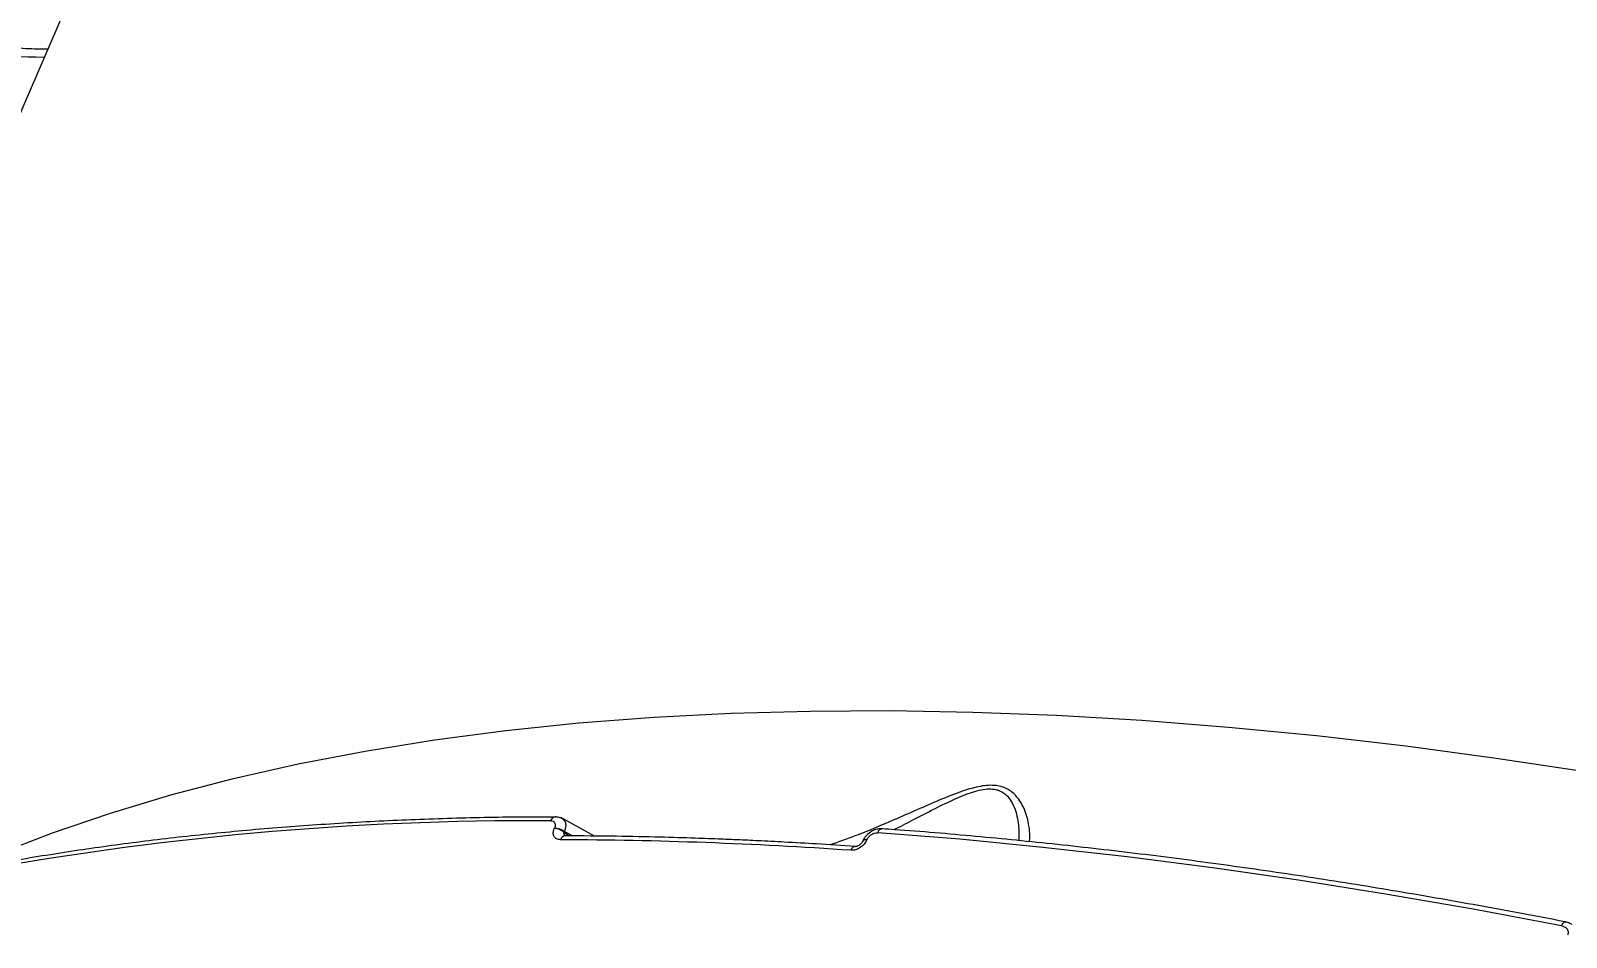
# Model space of a CAD drawing. Header units: millimetres. Extents: x -6234 to 7498, y -6127 to 5103.
# Drawn here: x 4036.6 to 4207.7, y -818.2 to -717.1 of the extents above; entities that cross this region are included whole.
import ezdxf

# ---------------------------------------------------------------- set-up
doc = ezdxf.new("R2010")
doc.units = ezdxf.units.MM
for name, color, linetype in [('DIKOM_ОБЪЕКТ', 7, 'Continuous'), ('DIKOM_РАЗМЕР_ЗОНА', 7, 'Continuous'), ('DIKOM_РАЗМЕР_ОБЪЕКТА', 7, 'Continuous')]:
    doc.layers.add(name, color=color, linetype=linetype)
doc.styles.add('style1', font='arial.ttf', dxfattribs={"width": 0.8})
doc.dimstyles.new('1-50', dxfattribs={"dimtxt": 300, "dimasz": 200, "dimexe": 100, "dimexo": 0, "dimgap": 100, "dimtad": 1, "dimtxsty": 'style1', "dimcen": 200, "dimclrd": 7, "dimclre": 7, "dimclrt": 7, "dimadec": 1, "dimazin": 2, "dimtfac": 1, "dimtmove": 0, "dimatfit": 2, "dimfxl": 0, "dimlwd": 25, "dimlwe": 18, "dimarcsym": 0})

# ---------------------------------------------------------------- blocks, each defined once
blk = doc.blocks.new('*D10')
at = {"layer": 'Defpoints', "color": 0, "transparency": 16777216}
for p in [(5627.97, 903.07), (-3229.39, -1461.51), (5627.97, -5097.58)]:
    blk.add_point(p, dxfattribs=at)
at = {"layer": 'DIKOM_РАЗМЕР_ОБЪЕКТА', "color": 7, "lineweight": 18, "transparency": 16777216}
for p, q in [((5627.97, 903.07), (5627.97, -5197.58)), ((-3229.39, -1461.51), (-3229.39, -5197.58))]:
    blk.add_line(p, q, dxfattribs=at)
at = {"layer": 'DIKOM_РАЗМЕР_ОБЪЕКТА', "color": 7, "lineweight": 25, "transparency": 16777216}
blk.add_line((-3029.39, -5097.58), (5427.97, -5097.58), dxfattribs=at)
at = {"layer": 'DIKOM_РАЗМЕР_ОБЪЕКТА', "color": 7, "transparency": 16777216}
for points in [[(-3029.39, -5064.25), (-3029.39, -5130.92), (-3229.39, -5097.58)], [(5427.97, -5064.25), (5427.97, -5130.92), (5627.97, -5097.58)]]:
    blk.add_solid(points, dxfattribs=at)
at = {"layer": 'DIKOM_РАЗМЕР_ОБЪЕКТА', "color": 7, "lineweight": 40, "transparency": 16777216, "insert": (1488.3, -4844.41), "char_height": 300, "attachment_point": 5, "style": 'style1'}
blk.add_mtext('8850', dxfattribs=at)
blk = doc.blocks.new('*D13')
at = {"layer": 'Defpoints', "color": 0, "transparency": 16777216}
for p in [(7498.07, 1778.2), (-5229.39, -1831.36), (7498.07, -6026.74)]:
    blk.add_point(p, dxfattribs=at)
at = {"layer": 'DIKOM_РАЗМЕР_ЗОНА', "color": 7, "lineweight": 18, "transparency": 16777216}
for p, q in [((7498.07, 1778.2), (7498.07, -6126.74)), ((-5229.39, -1831.36), (-5229.39, -6126.74))]:
    blk.add_line(p, q, dxfattribs=at)
at = {"layer": 'DIKOM_РАЗМЕР_ЗОНА', "color": 7, "lineweight": 25, "transparency": 16777216}
blk.add_line((-5029.39, -6026.74), (7298.07, -6026.74), dxfattribs=at)
at = {"layer": 'DIKOM_РАЗМЕР_ЗОНА', "color": 7, "transparency": 16777216}
for points in [[(-5029.39, -5993.4), (-5029.39, -6060.07), (-5229.39, -6026.74)], [(7298.07, -5993.4), (7298.07, -6060.07), (7498.07, -6026.74)]]:
    blk.add_solid(points, dxfattribs=at)
at = {"layer": 'DIKOM_РАЗМЕР_ЗОНА', "color": 7, "transparency": 16777216, "insert": (1560.69, -5773.56), "char_height": 300, "attachment_point": 5, "style": 'style1'}
blk.add_mtext('12750', dxfattribs=at)

msp = doc.modelspace()

# ---------------------------------------------------------------- linework, layer by layer
at = {"layer": 'DIKOM_ОБЪЕКТ', "color": 7, "linetype": 'Continuous', "lineweight": 15}
for p, q in [((4111.155, -551.362), (3994.707, -820.246)), ((4094.931, -806.072), (4094.96, -806.007)), ((4099.404, -806.909), (4095.655, -804.851)), ((4096.035, -806.468), (4096.064, -806.402)), ((4096.035, -806.468), (4096.601, -806.884)), ((4096.064, -806.402), (4096.993, -806.888)), ((4129.316, -807.46), (4129.297, -807.505)), ((4129.775, -807.341), (4129.794, -807.295))]:
    msp.add_line(p, q, dxfattribs=at)
at = {"layer": 'DIKOM_ОБЪЕКТ', "color": 7, "linetype": 'Continuous', "lineweight": 15, "flags": 128}
for points in [[(4032.823, -808.935), (4039.009, -806.54), (4045.464, -804.332), (4052.184, -802.315), (4059.161, -800.489), (4066.39, -798.858), (4073.864, -797.421), (4081.575, -796.181), (4089.517, -795.138), (4097.682, -794.294), (4106.063, -793.649), (4114.652, -793.205), (4123.44, -792.961), (4132.42, -792.917), (4141.583, -793.074), (4150.921, -793.432), (4160.425, -793.99), (4170.087, -794.747), (4179.896, -795.704), (4189.845, -796.858), (4199.923, -798.21), (4210.122, -799.757)], [(4129.775, -807.341), (4129.62, -807.341), (4129.488, -807.363), (4129.386, -807.406), (4129.317, -807.47), (4129.296, -807.506)], [(4207.214, -816.923), (4197.355, -815.068), (4187.578, -813.37), (4177.888, -811.83), (4168.292, -810.448), (4158.797, -809.226), (4149.41, -808.164), (4140.136, -807.264), (4130.982, -806.526)], [(4128.453, -808.058), (4128.494, -808.056), (4128.515, -808.057)], [(4207.214, -816.923), (4207.284, -816.778), (4207.362, -816.658), (4207.443, -816.566), (4207.526, -816.504), (4207.606, -816.477), (4207.681, -816.483), (4207.69, -816.486)]]:
    msp.add_lwpolyline(points, dxfattribs=at)
at = {"layer": 'DIKOM_ОБЪЕКТ', "color": 7, "linetype": 'Continuous', "lineweight": 15}
for centre, radius, start, end in [((4038.221, -661.054), 59.009, 255.53414, 269.87655), ((4092.557, -1152.537), 347.344, 89.67697, 100.60476), ((4095.078, -805.354), 0.584, 85.48293, 164.52822), ((4094.83, -808.095), 2.025, 53.46756, 87.15117), ((4094.859, -808.028), 2.023, 53.45718, 87.15369), ((4131.543, -806.667), 0.578, 94.16134, 165.86332), ((4096.217, -807.501), 0.629, 96.61148, 162.49312), ((4093.859, -1300.176), 492.867, 86.02792, 89.79565), ((4129.679, -807.738), 0.458, 75.45062, 142.56362), ((4128.601, -808.665), 0.625, 103.68785, 163.98706)]:
    msp.add_arc(centre, radius, start, end, dxfattribs=at)
for points, knots in [([(4038.477, -719.179), (4038.196, -719.182), (4037.104, -719.197), (4035.054, -719.074), (4032.353, -718.811), (4029.543, -718.394), (4026.854, -717.89), (4025.082, -717.465), (4024.294, -717.275)], [0, 0, 0, 0, 0.0675669, 0.2620969, 0.4567764, 0.6512019, 0.8447418, 1, 1, 1, 1]), ([(4147.907, -807.537), (4147.925, -807.336), (4147.976, -806.785), (4147.882, -805.867), (4147.672, -804.859), (4147.344, -803.904), (4146.877, -802.991), (4146.289, -802.262), (4145.683, -801.786), (4144.914, -801.382), (4143.892, -801.194), (4142.67, -801.305), (4141.725, -801.503), (4140.743, -801.792), (4139.273, -802.307), (4137.239, -803.153), (4134.708, -804.273), (4131.757, -805.561), (4128.737, -806.82), (4126.605, -807.56), (4125.685, -807.88)], [0, 0, 0, 0, 0.042982, 0.1182374, 0.1772016, 0.2316934, 0.2932575, 0.3457737, 0.375803, 0.4030912, 0.4601233, 0.4877564, 0.5173013, 0.5442828, 0.5740059, 0.6463766, 0.7242878, 0.8016744, 0.9143685, 1, 1, 1, 1]), ([(4132.794, -806.186), (4133.5, -805.827), (4134.989, -805.069), (4137.277, -803.879), (4139.185, -802.936), (4140.614, -802.324), (4141.568, -801.976), (4142.51, -801.723), (4143.408, -801.615), (4144.055, -801.678), (4144.509, -801.813), (4144.903, -801.993), (4145.317, -802.297), (4145.819, -802.866), (4146.236, -803.68), (4146.533, -804.68), (4146.691, -805.676), (4146.747, -806.597), (4146.713, -807.163), (4146.698, -807.417)], [0, 0, 0, 0, 0.09528441, 0.20088828, 0.30444411, 0.34371957, 0.38292492, 0.42459561, 0.46245007, 0.50088168, 0.5208926, 0.54178832, 0.57883568, 0.62099825, 0.70017524, 0.77871298, 0.85714689, 0.93576988, 1, 1, 1, 1]), ([(4095.055, -804.781), (4093.265, -804.784), (4088.678, -804.791), (4081.462, -804.981), (4073.396, -805.331), (4065.495, -805.846), (4057.759, -806.517), (4050.192, -807.346), (4042.806, -808.334), (4035.765, -809.437), (4031.283, -810.291), (4029.129, -810.7)], [0, 0, 0, 0, 0.0747075, 0.1914486, 0.3081984, 0.4249539, 0.541709, 0.658467, 0.7752226, 0.8919751, 1, 1, 1, 1]), ([(4094.515, -805.199), (4094.612, -805.21), (4094.806, -805.232), (4094.961, -805.384), (4095.026, -805.546), (4095.039, -805.688), (4095.021, -805.844), (4094.98, -805.952), (4094.96, -806.007)], [0, 0, 0, 0, 0.250087, 0.49926193, 0.62493193, 0.74949627, 0.87472643, 1, 1, 1, 1]), ([(4095.617, -807.312), (4095.468, -807.294), (4095.171, -807.258), (4094.933, -807.025), (4094.832, -806.777), (4094.811, -806.559), (4094.837, -806.322), (4094.9, -806.155), (4094.931, -806.072)], [0, 0, 0, 0, 0.2500648, 0.4992037, 0.6248506, 0.7495134, 0.8749281, 1, 1, 1, 1]), ([(4095.872, -804.989), (4095.748, -804.925), (4095.5, -804.797), (4095.197, -804.775), (4095.046, -804.763)], [0, 0, 0, 0, 0.5023593, 1, 1, 1, 1]), ([(4095.856, -804.998), (4095.956, -805.074), (4096.17, -805.237), (4096.257, -805.749), (4096.128, -806.184), (4096.064, -806.402)], [0, 0, 0, 0, 0.30199143, 0.65001468, 1, 1, 1, 1]), ([(4131.503, -806.091), (4131.318, -806.093), (4130.927, -806.098), (4130.308, -806.344), (4129.822, -806.715), (4129.492, -807.112), (4129.376, -807.342), (4129.316, -807.46)], [0, 0, 0, 0, 0.2106525, 0.445309, 0.7066934, 0.8491219, 1, 1, 1, 1]), ([(4207.662, -816.479), (4207.633, -816.473), (4204.381, -815.813), (4197.96, -814.641), (4188.409, -812.964), (4178.933, -811.455), (4169.533, -810.089), (4160.218, -808.879), (4150.994, -807.817), (4141.882, -806.924), (4135.384, -806.354), (4131.961, -806.13), (4131.5, -806.1)], [0, 0, 0, 0, 0.0010664, 0.1229469, 0.2450522, 0.3673504, 0.4898134, 0.6124147, 0.7351361, 0.8579565, 0.9808587, 1, 1, 1, 1]), ([(4096.216, -806.913), (4096.183, -806.89), (4096.116, -806.845), (4096.052, -806.751), (4096.014, -806.655), (4096.006, -806.557), (4096.026, -806.497), (4096.035, -806.468)], [0, 0, 0, 0, 0.2197752, 0.4429826, 0.644575, 0.8283259, 1, 1, 1, 1]), ([(4128.453, -808.058), (4127.025, -807.964), (4124.386, -807.789), (4120.787, -807.586), (4117.853, -807.438), (4115.523, -807.332), (4113.192, -807.236), (4110.313, -807.13), (4106.407, -807.015), (4101.539, -806.913), (4098.012, -806.892), (4096.086, -806.88)], [0, 0, 0, 0, 0.1290051, 0.2382629, 0.3277721, 0.3975218, 0.4524743, 0.5428638, 0.6642483, 0.8166279, 1, 1, 1, 1]), ([(4129.775, -807.341), (4129.685, -807.502), (4129.507, -807.825), (4129.043, -808.214), (4128.51, -808.47), (4128.17, -808.485), (4128, -808.493)], [0, 0, 0, 0, 0.2505675, 0.5002474, 0.7499563, 1, 1, 1, 1]), ([(4129.296, -807.506), (4129.273, -807.551), (4129.228, -807.64), (4129.123, -807.765), (4129.005, -807.87), (4128.882, -807.952), (4128.765, -808.008), (4128.662, -808.042), (4128.576, -808.058), (4128.537, -808.057), (4128.518, -808.057)], [0, 0, 0, 0, 0.1516591, 0.2964915, 0.434199, 0.5635235, 0.6845091, 0.7970491, 0.9019857, 1, 1, 1, 1]), ([(4129.794, -807.295), (4129.854, -807.188), (4129.974, -806.972), (4130.284, -806.711), (4130.64, -806.539), (4130.868, -806.53), (4130.982, -806.526)], [0, 0, 0, 0, 0.25073354, 0.50014083, 0.74984985, 1, 1, 1, 1]), ([(4208.412, -816.768), (4208.298, -816.705), (4208.071, -816.579), (4207.801, -816.512), (4207.668, -816.479)], [0, 0, 0, 0, 0.5046231, 1, 1, 1, 1]), ([(4207.935, -817.921), (4207.956, -817.862), (4207.997, -817.744), (4207.991, -817.568), (4207.941, -817.403), (4207.816, -817.212), (4207.581, -817.024), (4207.336, -816.956), (4207.214, -816.923)], [0, 0, 0, 0, 0.1243054, 0.2500772, 0.3725676, 0.5004927, 0.7502814, 1, 1, 1, 1])]:
    msp.add_open_spline(points, degree=3, knots=knots, dxfattribs=at)

# ---------------------------------------------------------------- dimensions: what is measured, and where the dimension line sits
at = {"layer": 'DIKOM_РАЗМЕР_ЗОНА'}
dim = msp.add_linear_dim(base=(7498.074, -6026.735), p1=(-5229.391, -1831.362), p2=(7498.074, 1778.201), text='12750', dimstyle='1-50', dxfattribs=at)
dim.commit()
dim.dimension.update_dxf_attribs({"geometry": '*D13', "text_midpoint": (1560.691, -6026.735), "dimtype": 160})
at = {"layer": 'DIKOM_РАЗМЕР_ОБЪЕКТА', "lineweight": 40}
dim = msp.add_linear_dim(base=(5627.969, -5097.582), p1=(-3229.391, -1461.506), p2=(5627.969, 903.069), text='8850', dimstyle='1-50', dxfattribs=at)
dim.commit()
dim.dimension.update_dxf_attribs({"geometry": '*D10', "text_midpoint": (1488.304, -5097.582), "dimtype": 160})

doc.saveas('drawing.dxf')
